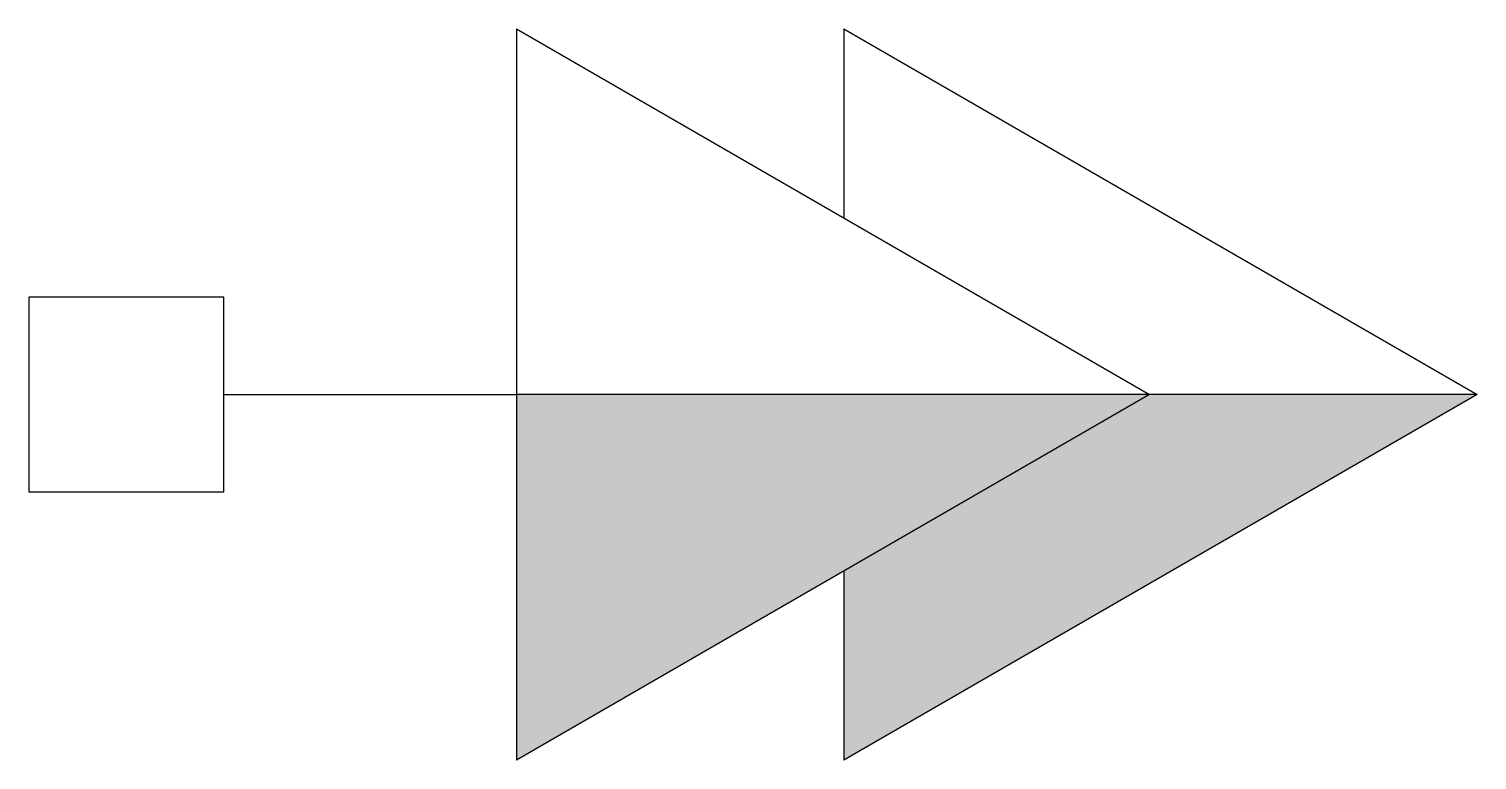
# Model space of a CAD drawing. Header units: millimetres. Extents: x -3108.789 to -3108.194, y 3747.442 to 3747.742.
import ezdxf

# ---------------------------------------------------------------- set-up
doc = ezdxf.new("R2010")
doc.units = ezdxf.units.MM
doc.header["$LTSCALE"] = 10
doc.layers.add('Ele_tomadas', color=2, linetype='Continuous')

msp = doc.modelspace()

# ---------------------------------------------------------------- hatches: boundary and pattern name
at = {"layer": 'Ele_tomadas'}
h = msp.add_hatch(color=1, dxfattribs=at)
h.paths.add_polyline_path([(-3108.58859, 3747.59166), (-3108.58859, 3747.44166), (-3108.32878, 3747.59166)])
h.paths.add_polyline_path([(-3108.32878, 3747.59166), (-3108.45418, 3747.51926), (-3108.45418, 3747.44166), (-3108.19437, 3747.59166)])

# ---------------------------------------------------------------- linework, layer by layer
at = {"layer": 'Ele_tomadas', "color": 3}
for p, q in [((-3108.58859, 3747.74166), (-3108.32878, 3747.59166)), ((-3108.58859, 3747.74166), (-3108.58859, 3747.44166)), ((-3108.45418, 3747.74166), (-3108.19437, 3747.59166)), ((-3108.45418, 3747.74166), (-3108.45418, 3747.66406)), ((-3108.32878, 3747.59166), (-3108.58859, 3747.44166)), ((-3108.19437, 3747.59166), (-3108.45418, 3747.44166)), ((-3108.45418, 3747.51926), (-3108.45418, 3747.44166))]:
    msp.add_line(p, q, dxfattribs=at)
at = {"layer": 'Ele_tomadas', "color": 4}
msp.add_line((-3108.70859, 3747.59166), (-3108.58859, 3747.59166), dxfattribs=at)
at = {"layer": 'Ele_tomadas', "color": 1}
msp.add_line((-3108.19437, 3747.59166), (-3108.58859, 3747.59166), dxfattribs=at)
at = {"layer": 'Ele_tomadas', "color": 3}
msp.add_lwpolyline([(-3108.78859, 3747.55166), (-3108.70859, 3747.55166), (-3108.70859, 3747.63166), (-3108.78859, 3747.63166)], close=True, dxfattribs=at)

doc.saveas('drawing.dxf')
